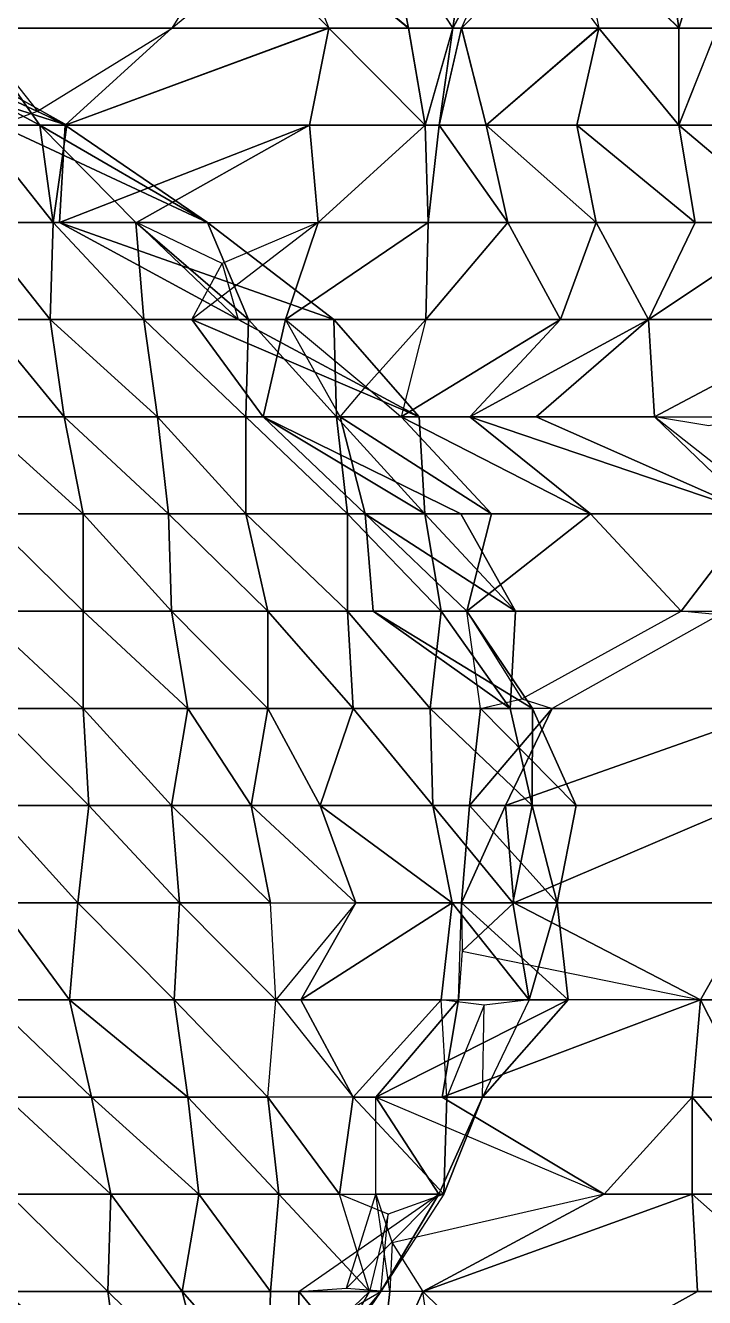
# Model space of a CAD drawing. Header units: metres. Extents: x -317 to 276, y -240 to 234.
# Drawn here: x -193.6 to -151.7, y -156.4 to -77.8 of the extents above; entities that cross this region are included whole.
import ezdxf

# ---------------------------------------------------------------- set-up
doc = ezdxf.new("R2010")
doc.units = ezdxf.units.M

msp = doc.modelspace()

# ---------------------------------------------------------------- linework, layer by layer
for points in [[(-196.90314, -78, -453.17944), (-184.53085, -78, -443.04712), (-180.80826, -72, -436.23294), (-180.80815, -71.9999, -436.23285)], [(-196.90314, -78, -453.17944), (-180.80826, -72, -436.23294), (-195.38025, -72, -450.3918), (-195.38014, -71.9999, -450.39172)], [(-177.23485, -72, -442.20685), (-169.93884, -78, -441.36658), (-171.1233, -72, -443.53473), (-171.1232, -71.9999, -443.53464)], [(-177.23485, -72, -442.20685), (-174.86594, -78, -437.87054), (-169.93884, -78, -441.36658), (-169.93874, -77.9999, -441.3665)], [(-171.1233, -72, -443.53473), (-167.21149, -78, -448.88916), (-166.36543, -72, -447.34048), (-166.36533, -71.9999, -447.3404)], [(-171.1233, -72, -443.53473), (-169.93884, -78, -441.36658), (-167.21149, -78, -448.88916), (-167.21138, -77.9999, -448.88907)], [(-167.21149, -78, -448.88916), (-166.68385, -78, -460.4383), (-163.9765, -72, -455.48254), (-163.9764, -71.9999, -455.48245)], [(-167.21149, -78, -448.88916), (-163.9765, -72, -455.48254), (-166.36543, -72, -447.34048), (-166.36533, -71.9999, -447.3404)], [(-159.38785, -72, -459.59802), (-153.2763, -78, -460.9259), (-154.12234, -72, -462.47458), (-154.12224, -71.9999, -462.4745)], [(-159.38785, -72, -459.59802), (-158.20338, -78, -457.42987), (-153.2763, -78, -460.9259), (-153.2762, -77.9999, -460.9258)], [(-153.2763, -78, -460.9259), (-151.39497, -72, -469.99716), (-154.12234, -72, -462.47458), (-154.12224, -71.9999, -462.4745)], [(-153.2763, -78, -460.9259), (-150.88736, -78, -469.06793), (-151.39497, -72, -469.99716), (-151.39487, -71.9999, -469.99707)], [(-179.20956, -73.66667, -439.56406), (-184.53085, -78, -443.04712), (-174.86594, -78, -437.87054), (-174.86583, -77.9999, -437.87045)], [(-161.81459, -73.04347, -457.78268), (-166.68385, -78, -460.4383), (-158.20338, -78, -457.42987), (-158.20328, -77.9999, -457.42978)], [(-191.02084, -84, -417.38202), (-209.80304, -78, -451.7626), (-201.70102, -78, -424.417), (-201.70091, -77.9999, -424.4169)], [(-203.86072, -78, -453.4002), (-209.80304, -78, -451.7626), (-191.02084, -84, -417.38202), (-191.02074, -83.9999, -417.38193)], [(-203.86072, -78, -453.4002), (-191.02084, -84, -417.38202), (-192.69292, -84, -432.9577), (-192.69281, -83.9999, -432.9576)], [(-196.90314, -78, -453.17944), (-203.86072, -78, -453.4002), (-192.69292, -84, -432.9577), (-192.69281, -83.9999, -432.9576)], [(-191.02084, -84, -417.38202), (-201.70102, -78, -424.417), (-196.62476, -84, -415.12494), (-196.62465, -83.9999, -415.12485)], [(-196.90314, -78, -453.17944), (-192.82002, -83.14285, -451.96283), (-184.53085, -78, -443.04712), (-184.53075, -77.9999, -443.04703)], [(-196.90314, -78, -453.17944), (-192.69292, -84, -432.9577), (-195.21104, -84, -450.0821), (-195.21094, -83.9999, -450.082)], [(-191.13, -84, -455.12677), (-176.05038, -84, -440.0387), (-174.86594, -78, -437.87054), (-174.86583, -77.9999, -437.87045)], [(-191.13, -84, -455.12677), (-174.86594, -78, -437.87054), (-184.53085, -78, -443.04712), (-184.53075, -77.9999, -443.04703)], [(-174.86594, -78, -437.87054), (-176.05038, -84, -440.0387), (-168.9236, -84, -439.50818), (-168.9235, -83.9999, -439.5081)], [(-174.86594, -78, -437.87054), (-168.9236, -84, -439.50818), (-169.93884, -78, -441.36658), (-169.93874, -77.9999, -441.3665)], [(-168.9236, -84, -439.50818), (-167.21149, -78, -448.88916), (-169.93884, -78, -441.36658), (-169.93874, -77.9999, -441.3665)], [(-168.9236, -84, -439.50818), (-168.05753, -84, -450.43784), (-167.21149, -78, -448.88916), (-167.21138, -77.9999, -448.88907)], [(-168.05753, -84, -450.43784), (-165.16096, -84, -457.65067), (-166.68385, -78, -460.4383), (-166.68375, -77.9999, -460.4382)], [(-168.05753, -84, -450.43784), (-166.68385, -78, -460.4383), (-167.21149, -78, -448.88916), (-167.21138, -77.9999, -448.88907)], [(-165.16096, -84, -457.65067), (-158.20338, -78, -457.42987), (-166.68385, -78, -460.4383), (-166.68375, -77.9999, -460.4382)], [(-165.16096, -84, -457.65067), (-159.55707, -84, -459.90775), (-158.20338, -78, -457.42987), (-158.20328, -77.9999, -457.42978)], [(-158.20338, -78, -457.42987), (-159.55707, -84, -459.90775), (-153.2763, -84, -460.9259), (-153.2762, -83.9999, -460.9258)], [(-158.20338, -78, -457.42987), (-153.2763, -84, -460.9259), (-153.2763, -78, -460.9259), (-153.2762, -77.9999, -460.9258)], [(-153.2763, -84, -460.9259), (-149.70288, -84, -466.8998), (-150.88736, -78, -469.06793), (-150.88725, -77.9999, -469.06784)], [(-153.2763, -84, -460.9259), (-150.88736, -78, -469.06793), (-153.2763, -78, -460.9259), (-153.2762, -77.9999, -460.9258)], [(-192.82002, -83.14285, -451.96283), (-191.13, -84, -455.12677), (-195.21104, -84, -450.0821), (-195.21094, -83.9999, -450.082)], [(-196.62476, -84, -415.12494), (-196.79398, -90, -415.43466), (-191.8669, -90, -418.9307), (-191.86679, -89.9999, -418.9306)], [(-196.62476, -84, -415.12494), (-191.8669, -90, -418.9307), (-191.02084, -84, -417.38202), (-191.02074, -83.9999, -417.38193)], [(-182.35115, -90, -426.5422), (-195.21104, -84, -450.0821), (-192.69292, -84, -432.9577), (-192.69281, -83.9999, -432.9576)], [(-182.35115, -90, -426.5422), (-191.13, -84, -455.12677), (-195.21104, -84, -450.0821), (-195.21094, -83.9999, -450.082)], [(-191.8669, -90, -418.9307), (-186.7706, -90, -422.11697), (-192.69292, -84, -432.9577), (-192.69281, -83.9999, -432.9576)], [(-191.8669, -90, -418.9307), (-192.69292, -84, -432.9577), (-191.02084, -84, -417.38202), (-191.02074, -83.9999, -417.38193)], [(-182.35115, -90, -426.5422), (-192.69292, -84, -432.9577), (-186.7706, -90, -422.11697), (-186.7705, -89.9999, -422.11688)], [(-182.35115, -90, -426.5422), (-191.46843, -90, -455.74625), (-191.13, -84, -455.12677), (-191.1299, -83.9999, -455.12668)], [(-191.46843, -90, -455.74625), (-186.71056, -90, -459.552), (-176.05038, -84, -440.0387), (-176.05028, -83.9999, -440.0386)], [(-191.46843, -90, -455.74625), (-176.05038, -84, -440.0387), (-191.13, -84, -455.12677), (-191.1299, -83.9999, -455.12668)], [(-176.05038, -84, -440.0387), (-186.71056, -90, -459.552), (-175.52275, -90, -451.58783), (-175.52264, -89.9999, -451.58774)], [(-176.05038, -84, -440.0387), (-175.52275, -90, -451.58783), (-168.9236, -84, -439.50818), (-168.9235, -83.9999, -439.5081)], [(-168.9236, -84, -439.50818), (-175.52275, -90, -451.58783), (-168.73436, -90, -451.67676), (-168.73425, -89.9999, -451.67667)], [(-168.9236, -84, -439.50818), (-168.73436, -90, -451.67676), (-168.05753, -84, -450.43784), (-168.05742, -83.9999, -450.43774)], [(-168.05753, -84, -450.43784), (-168.73436, -90, -451.67676), (-163.8073, -90, -455.1728), (-163.80719, -89.9999, -455.1727)], [(-168.05753, -84, -450.43784), (-163.8073, -90, -455.1728), (-165.16096, -84, -457.65067), (-165.16086, -83.9999, -457.65057)], [(-165.16096, -84, -457.65067), (-158.3726, -90, -457.73962), (-159.55707, -84, -459.90775), (-159.55696, -83.9999, -459.90765)], [(-165.16096, -84, -457.65067), (-163.8073, -90, -455.1728), (-158.3726, -90, -457.73962), (-158.3725, -89.9999, -457.73953)], [(-159.55707, -84, -459.90775), (-152.26105, -90, -459.0675), (-153.2763, -84, -460.9259), (-153.2762, -83.9999, -460.9258)], [(-159.55707, -84, -459.90775), (-158.3726, -90, -457.73962), (-152.26105, -90, -459.0675), (-152.26094, -89.9999, -459.0674)], [(-146.1495, -90, -460.39536), (-149.70288, -84, -466.8998), (-153.2763, -84, -460.9259), (-153.2762, -83.9999, -460.9258)], [(-146.1495, -90, -460.39536), (-153.2763, -84, -460.9259), (-152.26105, -90, -459.0675), (-152.26094, -89.9999, -459.0674)], [(-196.79398, -90, -415.43466), (-192.0361, -96, -419.24042), (-191.8669, -90, -418.9307), (-191.86679, -89.9999, -418.9306)], [(-196.79398, -90, -415.43466), (-196.11713, -96, -414.19574), (-192.0361, -96, -419.24042), (-192.036, -95.9999, -419.24033)], [(-191.8669, -90, -418.9307), (-192.0361, -96, -419.24042), (-186.26297, -96, -421.18777), (-186.26286, -95.9999, -421.18768)], [(-191.8669, -90, -418.9307), (-186.26297, -96, -421.18777), (-186.7706, -90, -422.11697), (-186.7705, -89.9999, -422.11688)], [(-174.54752, -96, -424.77274), (-191.46843, -90, -455.74625), (-182.35115, -90, -426.5422), (-182.35104, -89.9999, -426.5421)], [(-180.44983, -96, -448.0918), (-186.71056, -90, -459.552), (-191.46843, -90, -455.74625), (-191.46832, -89.9999, -455.74615)], [(-180.44983, -96, -448.0918), (-191.46843, -90, -455.74625), (-174.54752, -96, -424.77274), (-174.54741, -95.9999, -424.77264)], [(-186.7706, -90, -422.11697), (-179.81302, -96, -421.89618), (-182.35115, -90, -426.5422), (-182.35104, -89.9999, -426.5421)], [(-186.7706, -90, -422.11697), (-186.26297, -96, -421.18777), (-179.81302, -96, -421.89618), (-179.81291, -95.9999, -421.8961)], [(-175.52275, -90, -451.58783), (-181.43774, -92.53012, -456.15765), (-186.71056, -90, -459.552), (-186.71045, -89.9999, -459.5519)], [(-175.52275, -90, -451.58783), (-183.30637, -96, -465.83563), (-177.53323, -96, -467.783), (-177.53313, -95.9999, -467.7829)], [(-174.54752, -96, -424.77274), (-182.35115, -90, -426.5422), (-179.81302, -96, -421.89618), (-179.81291, -95.9999, -421.8961)], [(-175.52275, -90, -451.58783), (-177.53323, -96, -467.783), (-168.73436, -90, -451.67676), (-168.73425, -89.9999, -451.67667)], [(-168.73436, -90, -451.67676), (-177.53323, -96, -467.783), (-168.88356, -96, -464.46484), (-168.88345, -95.9999, -464.46475)], [(-168.73436, -90, -451.67676), (-168.88356, -96, -464.46484), (-163.8073, -90, -455.1728), (-163.80719, -89.9999, -455.1727)], [(-163.8073, -90, -455.1728), (-168.88356, -96, -464.46484), (-160.57231, -96, -461.76617), (-160.5722, -95.9999, -461.76608)], [(-163.8073, -90, -455.1728), (-160.57231, -96, -461.76617), (-158.3726, -90, -457.73962), (-158.3725, -89.9999, -457.73953)], [(-158.3726, -90, -457.73962), (-160.57231, -96, -461.76617), (-155.1376, -96, -464.33298), (-155.1375, -95.9999, -464.3329)], [(-158.3726, -90, -457.73962), (-155.1376, -96, -464.33298), (-152.26105, -90, -459.0675), (-152.26094, -89.9999, -459.0674)], [(-155.1376, -96, -464.33298), (-143.44215, -96, -455.4396), (-146.1495, -90, -460.39536), (-146.1494, -89.9999, -460.39526)], [(-155.1376, -96, -464.33298), (-146.1495, -90, -460.39536), (-152.26105, -90, -459.0675), (-152.26094, -89.9999, -459.0674)], [(-181.43774, -92.53012, -456.15765), (-180.44983, -96, -448.0918), (-183.30637, -96, -465.83563), (-183.30626, -95.9999, -465.83554)], [(-196.11713, -96, -414.19574), (-196.62476, -102, -415.12494), (-191.19006, -102, -417.69177), (-191.18996, -101.9999, -417.69168)], [(-196.11713, -96, -414.19574), (-191.19006, -102, -417.69177), (-192.0361, -96, -419.24042), (-192.036, -95.9999, -419.24033)], [(-192.0361, -96, -419.24042), (-185.41693, -102, -419.6391), (-186.26297, -96, -421.18777), (-186.26286, -95.9999, -421.18768)], [(-192.0361, -96, -419.24042), (-191.19006, -102, -417.69177), (-185.41693, -102, -419.6391), (-185.41682, -101.9999, -419.639)], [(-186.26297, -96, -421.18777), (-179.98224, -102, -422.20593), (-179.81302, -96, -421.89618), (-179.81291, -95.9999, -421.8961)], [(-186.26297, -96, -421.18777), (-185.41693, -102, -419.6391), (-179.98224, -102, -422.20593), (-179.98213, -101.9999, -422.20584)], [(-169.28203, -102, -427.6493), (-178.90692, -102, -457.78253), (-183.30637, -96, -465.83563), (-183.30626, -95.9999, -465.83554)], [(-169.28203, -102, -427.6493), (-183.30637, -96, -465.83563), (-180.44983, -96, -448.0918), (-180.44972, -95.9999, -448.0917)], [(-177.53323, -96, -467.783), (-183.30637, -96, -465.83563), (-178.90692, -102, -457.78253), (-178.90681, -101.9999, -457.78244)], [(-169.28203, -102, -427.6493), (-180.44983, -96, -448.0918), (-174.54752, -96, -424.77274), (-174.54741, -95.9999, -424.77264)], [(-179.81302, -96, -421.89618), (-179.98224, -102, -422.20593), (-174.37831, -102, -424.463), (-174.3782, -101.9999, -424.46292)], [(-179.81302, -96, -421.89618), (-174.37831, -102, -424.463), (-174.54752, -96, -424.77274), (-174.54741, -95.9999, -424.77264)], [(-177.53323, -96, -467.783), (-178.90692, -102, -457.78253), (-174.14905, -102, -461.5883), (-174.14894, -101.9999, -461.5882)], [(-177.53323, -96, -467.783), (-172.56657, -100.137924, -464.94907), (-168.88356, -96, -464.46484), (-168.88345, -95.9999, -464.46475)], [(-169.28203, -102, -427.6493), (-174.54752, -96, -424.77274), (-174.37831, -102, -424.463), (-174.3782, -101.9999, -424.46292)], [(-170.40645, -102, -467.25244), (-166.15622, -102, -471.98743), (-160.57231, -96, -461.76617), (-160.5722, -95.9999, -461.76608)], [(-170.40645, -102, -467.25244), (-160.57231, -96, -461.76617), (-168.88356, -96, -464.46484), (-168.88345, -95.9999, -464.46475)], [(-166.15622, -102, -471.98743), (-162.07516, -102, -477.03214), (-155.1376, -96, -464.33298), (-155.1375, -95.9999, -464.3329)], [(-166.15622, -102, -471.98743), (-155.1376, -96, -464.33298), (-160.57231, -96, -461.76617), (-160.5722, -95.9999, -461.76608)], [(-155.1376, -96, -464.33298), (-162.07516, -102, -477.03214), (-154.77916, -102, -476.19183), (-154.77905, -101.9999, -476.19174)], [(-155.1376, -96, -464.33298), (-154.77916, -102, -476.19183), (-143.44215, -96, -455.4396), (-143.44205, -95.9999, -455.4395)], [(-143.44215, -96, -455.4396), (-154.77916, -102, -476.19183), (-148.66763, -102, -477.51974), (-148.66753, -101.9999, -477.51965)], [(-172.56657, -100.137924, -464.94907), (-170.40645, -102, -467.25244), (-174.14905, -102, -461.5883), (-174.14894, -101.9999, -461.5882)], [(-196.62476, -102, -415.12494), (-190.00558, -108, -415.52362), (-191.19006, -102, -417.69177), (-191.18996, -101.9999, -417.69168)], [(-196.62476, -102, -415.12494), (-196.11713, -108, -414.19574), (-190.00558, -108, -415.52362), (-190.00548, -107.9999, -415.52353)], [(-191.19006, -102, -417.69177), (-184.7401, -108, -418.40018), (-185.41693, -102, -419.6391), (-185.41682, -101.9999, -419.639)], [(-191.19006, -102, -417.69177), (-190.00558, -108, -415.52362), (-184.7401, -108, -418.40018), (-184.73999, -107.9999, -418.4001)], [(-185.41693, -102, -419.6391), (-179.98224, -108, -422.20593), (-179.98224, -102, -422.20593), (-179.98213, -101.9999, -422.20584)], [(-185.41693, -102, -419.6391), (-184.7401, -108, -418.40018), (-179.98224, -108, -422.20593), (-179.98213, -107.9999, -422.20584)], [(-179.98224, -102, -422.20593), (-173.70148, -108, -423.22406), (-174.37831, -102, -424.463), (-174.3782, -101.9999, -424.46292)], [(-179.98224, -102, -422.20593), (-179.98224, -108, -422.20593), (-173.70148, -108, -423.22406), (-173.70137, -107.9999, -423.22397)], [(-168.9436, -108, -427.02982), (-166.72388, -108, -435.4816), (-178.90692, -102, -457.78253), (-178.90681, -101.9999, -457.78244)], [(-168.9436, -108, -427.02982), (-178.90692, -102, -457.78253), (-169.28203, -102, -427.6493), (-169.28192, -101.9999, -427.6492)], [(-172.62617, -108, -458.8007), (-174.14905, -102, -461.5883), (-178.90692, -102, -457.78253), (-178.90681, -101.9999, -457.78244)], [(-172.62617, -108, -458.8007), (-178.90692, -102, -457.78253), (-166.72388, -108, -435.4816), (-166.72377, -107.9999, -435.4815)], [(-174.37831, -102, -424.463), (-168.9436, -108, -427.02982), (-169.28203, -102, -427.6493), (-169.28192, -101.9999, -427.6492)], [(-174.37831, -102, -424.463), (-173.70148, -108, -423.22406), (-168.9436, -108, -427.02982), (-168.9435, -107.9999, -427.02972)], [(-164.82256, -108, -457.0312), (-170.40645, -102, -467.25244), (-174.14905, -102, -461.5883), (-174.14894, -101.9999, -461.5882)], [(-164.82256, -108, -457.0312), (-174.14905, -102, -461.5883), (-172.62617, -108, -458.8007), (-172.62607, -107.9999, -458.8006)], [(-158.71101, -108, -458.35907), (-166.15622, -102, -471.98743), (-170.40645, -102, -467.25244), (-170.40634, -101.9999, -467.25235)], [(-158.71101, -108, -458.35907), (-170.40645, -102, -467.25244), (-164.82256, -108, -457.0312), (-164.82245, -107.9999, -457.0311)], [(-148.53845, -108, -452.25333), (-162.07516, -102, -477.03214), (-166.15622, -102, -471.98743), (-166.15611, -101.9999, -471.98734)], [(-148.53845, -108, -452.25333), (-166.15622, -102, -471.98743), (-158.71101, -108, -458.35907), (-158.7109, -107.9999, -458.35898)], [(-154.77916, -102, -476.19183), (-162.07516, -102, -477.03214), (-148.53845, -108, -452.25333), (-148.53835, -107.9999, -452.25323)], [(-148.66763, -102, -477.51974), (-151.42809, -102.56604, -476.31522), (-154.77916, -102, -476.19183), (-154.77905, -101.9999, -476.19174)], [(-154.77916, -102, -476.19183), (-148.53845, -108, -452.25333), (-147.16475, -108, -462.25378), (-147.16464, -107.9999, -462.2537)], [(-196.11713, -108, -414.19574), (-196.45555, -114, -414.81522), (-190.00558, -114, -415.52362), (-190.00548, -113.9999, -415.52353)], [(-196.11713, -108, -414.19574), (-190.00558, -114, -415.52362), (-190.00558, -108, -415.52362), (-190.00548, -107.9999, -415.52353)], [(-190.00558, -108, -415.52362), (-184.57089, -114, -418.09042), (-184.7401, -108, -418.40018), (-184.73999, -107.9999, -418.4001)], [(-190.00558, -108, -415.52362), (-190.00558, -114, -415.52362), (-184.57089, -114, -418.09042), (-184.57079, -113.9999, -418.09033)], [(-184.7401, -108, -418.40018), (-178.62856, -114, -419.72803), (-179.98224, -108, -422.20593), (-179.98213, -107.9999, -422.20584)], [(-184.7401, -108, -418.40018), (-184.57089, -114, -418.09042), (-178.62856, -114, -419.72803), (-178.62845, -113.9999, -419.72794)], [(-179.98224, -108, -422.20593), (-173.70148, -114, -423.22406), (-173.70148, -108, -423.22406), (-173.70137, -107.9999, -423.22397)], [(-179.98224, -108, -422.20593), (-178.62856, -114, -419.72803), (-173.70148, -114, -423.22406), (-173.70137, -113.9999, -423.22397)], [(-173.70148, -108, -423.22406), (-167.92836, -114, -425.17142), (-168.9436, -108, -427.02982), (-168.9435, -107.9999, -427.02972)], [(-173.70148, -108, -423.22406), (-173.70148, -114, -423.22406), (-167.92836, -114, -425.17142), (-167.92825, -113.9999, -425.17133)], [(-163.3397, -114, -429.28693), (-172.11855, -114, -457.87146), (-172.62617, -108, -458.8007), (-172.62607, -107.9999, -458.8006)], [(-163.3397, -114, -429.28693), (-172.62617, -108, -458.8007), (-166.72388, -108, -435.4816), (-166.72377, -107.9999, -435.4815)], [(-172.62617, -108, -458.8007), (-166.34543, -114, -459.81882), (-164.82256, -108, -457.0312), (-164.82245, -107.9999, -457.0311)], [(-172.62617, -108, -458.8007), (-172.11855, -114, -457.87146), (-166.34543, -114, -459.81882), (-166.34532, -113.9999, -459.81873)], [(-163.3397, -114, -429.28693), (-166.72388, -108, -435.4816), (-168.9436, -108, -427.02982), (-168.9435, -107.9999, -427.02972)], [(-163.3397, -114, -429.28693), (-168.9436, -108, -427.02982), (-167.92836, -114, -425.17142), (-167.92825, -113.9999, -425.17133)], [(-166.34543, -114, -459.81882), (-153.12712, -114, -448.13782), (-158.71101, -108, -458.35907), (-158.7109, -107.9999, -458.35898)], [(-166.34543, -114, -459.81882), (-158.71101, -108, -458.35907), (-164.82256, -108, -457.0312), (-164.82245, -107.9999, -457.0311)], [(-148.53845, -108, -452.25333), (-158.71101, -108, -458.35907), (-153.12712, -114, -448.13782), (-153.12701, -113.9999, -448.13773)], [(-148.53845, -108, -452.25333), (-153.12712, -114, -448.13782), (-148.20003, -114, -451.63385), (-148.19992, -113.9999, -451.63376)], [(-196.45555, -114, -414.81522), (-190.00558, -120, -415.52362), (-190.00558, -114, -415.52362), (-190.00548, -113.9999, -415.52353)], [(-196.45555, -114, -414.81522), (-195.6095, -120, -413.26654), (-190.00558, -120, -415.52362), (-190.00548, -119.9999, -415.52353)], [(-190.00558, -114, -415.52362), (-183.55563, -120, -416.23203), (-184.57089, -114, -418.09042), (-184.57079, -113.9999, -418.09033)], [(-190.00558, -114, -415.52362), (-190.00558, -120, -415.52362), (-183.55563, -120, -416.23203), (-183.55553, -119.9999, -416.23193)], [(-184.57089, -114, -418.09042), (-178.62856, -120, -419.72803), (-178.62856, -114, -419.72803), (-178.62845, -113.9999, -419.72794)], [(-184.57089, -114, -418.09042), (-183.55563, -120, -416.23203), (-178.62856, -120, -419.72803), (-178.62845, -119.9999, -419.72794)], [(-178.62856, -114, -419.72803), (-173.36307, -120, -422.60458), (-173.70148, -114, -423.22406), (-173.70137, -113.9999, -423.22397)], [(-178.62856, -114, -419.72803), (-178.62856, -120, -419.72803), (-173.36307, -120, -422.60458), (-173.36296, -119.9999, -422.6045)], [(-173.70148, -114, -423.22406), (-168.6052, -120, -426.41037), (-167.92836, -114, -425.17142), (-167.92825, -113.9999, -425.17133)], [(-173.70148, -114, -423.22406), (-173.36307, -120, -422.60458), (-168.6052, -120, -426.41037), (-168.60509, -119.9999, -426.41028)], [(-163.67812, -120, -429.90637), (-162.30441, -120, -439.90683), (-172.11855, -114, -457.87146), (-172.11844, -113.9999, -457.87137)], [(-163.67812, -120, -429.90637), (-172.11855, -114, -457.87146), (-163.3397, -114, -429.28693), (-163.3396, -113.9999, -429.28683)], [(-166.34543, -114, -459.81882), (-172.11855, -114, -457.87146), (-162.30441, -120, -439.90683), (-162.3043, -119.9999, -439.90674)], [(-167.92836, -114, -425.17142), (-168.6052, -120, -426.41037), (-163.67812, -120, -429.90637), (-163.67801, -119.9999, -429.90628)], [(-167.92836, -114, -425.17142), (-163.67812, -120, -429.90637), (-163.3397, -114, -429.28693), (-163.3396, -113.9999, -429.28683)], [(-166.34543, -114, -459.81882), (-162.94798, -119.42308, -459.85733), (-153.12712, -114, -448.13782), (-153.12701, -113.9999, -448.13773)], [(-166.34543, -114, -459.81882), (-162.30441, -120, -439.90683), (-165.49939, -120, -458.27014), (-165.49928, -119.9999, -458.27005)], [(-150.78891, -114.22221, -450.11526), (-161.07994, -120, -462.69537), (-147.01556, -120, -449.4657), (-147.01546, -119.9999, -449.4656)], [(-148.20003, -114, -451.63385), (-150.78891, -114.22221, -450.11526), (-153.12712, -114, -448.13782), (-153.12701, -113.9999, -448.13773)], [(-195.6095, -120, -413.26654), (-195.77872, -126, -413.57626), (-189.66718, -126, -414.90414), (-189.66707, -125.9999, -414.90405)], [(-195.6095, -120, -413.26654), (-189.66718, -126, -414.90414), (-190.00558, -120, -415.52362), (-190.00548, -119.9999, -415.52353)], [(-190.00558, -120, -415.52362), (-184.57089, -126, -418.09042), (-183.55563, -120, -416.23203), (-183.55553, -119.9999, -416.23193)], [(-190.00558, -120, -415.52362), (-189.66718, -126, -414.90414), (-184.57089, -126, -418.09042), (-184.57079, -125.9999, -418.09033)], [(-183.55563, -120, -416.23203), (-184.57089, -126, -418.09042), (-179.64381, -126, -421.58646), (-179.6437, -125.9999, -421.58636)], [(-183.55563, -120, -416.23203), (-179.64381, -126, -421.58646), (-178.62856, -120, -419.72803), (-178.62845, -119.9999, -419.72794)], [(-178.62856, -120, -419.72803), (-179.64381, -126, -421.58646), (-175.39357, -126, -426.3214), (-175.39346, -125.9999, -426.32132)], [(-178.62856, -120, -419.72803), (-175.39357, -126, -426.3214), (-173.36307, -120, -422.60458), (-173.36296, -119.9999, -422.6045)], [(-173.36307, -120, -422.60458), (-175.39357, -126, -426.3214), (-168.43599, -126, -426.10062), (-168.43588, -125.9999, -426.10052)], [(-173.36307, -120, -422.60458), (-168.43599, -126, -426.10062), (-168.6052, -120, -426.41037), (-168.60509, -119.9999, -426.41028)], [(-168.6052, -120, -426.41037), (-162.32445, -126, -427.4285), (-163.67812, -120, -429.90637), (-163.67801, -119.9999, -429.90628)], [(-168.6052, -120, -426.41037), (-168.43599, -126, -426.10062), (-162.32445, -126, -427.4285), (-162.32434, -125.9999, -427.4284)], [(-159.59708, -126, -434.95108), (-166.17622, -126, -459.5091), (-165.49939, -120, -458.27014), (-165.49928, -119.9999, -458.27005)], [(-166.17622, -126, -459.5091), (-163.9565, -126, -467.96088), (-161.07994, -120, -462.69537), (-161.07983, -119.9999, -462.69528)], [(-166.17622, -126, -459.5091), (-161.07994, -120, -462.69537), (-165.49939, -120, -458.27014), (-165.49928, -119.9999, -458.27005)], [(-162.94798, -119.42308, -459.85733), (-161.07994, -120, -462.69537), (-165.49939, -120, -458.27014), (-165.49928, -119.9999, -458.27005)], [(-159.59708, -126, -434.95108), (-165.49939, -120, -458.27014), (-162.30441, -120, -439.90683), (-162.3043, -119.9999, -439.90674)], [(-163.9565, -126, -467.96088), (-149.38449, -126, -453.802), (-147.01556, -120, -449.4657), (-147.01546, -119.9999, -449.4656)], [(-163.9565, -126, -467.96088), (-147.01556, -120, -449.4657), (-161.07994, -120, -462.69537), (-161.07983, -119.9999, -462.69528)], [(-162.32445, -126, -427.4285), (-162.30441, -120, -439.90683), (-163.67812, -120, -429.90637), (-163.67801, -119.9999, -429.90628)], [(-162.32445, -126, -427.4285), (-159.59708, -126, -434.95108), (-162.30441, -120, -439.90683), (-162.3043, -119.9999, -439.90674)], [(-195.77872, -126, -413.57626), (-190.34401, -132, -416.14307), (-189.66718, -126, -414.90414), (-189.66707, -125.9999, -414.90405)], [(-195.77872, -126, -413.57626), (-195.27109, -132, -412.64706), (-190.34401, -132, -416.14307), (-190.3439, -131.9999, -416.14297)], [(-189.66718, -126, -414.90414), (-190.34401, -132, -416.14307), (-184.06326, -132, -417.16122), (-184.06316, -131.9999, -417.16113)], [(-189.66718, -126, -414.90414), (-184.06326, -132, -417.16122), (-184.57089, -126, -418.09042), (-184.57079, -125.9999, -418.09033)], [(-184.57089, -126, -418.09042), (-178.45935, -132, -419.4183), (-179.64381, -126, -421.58646), (-179.6437, -125.9999, -421.58636)], [(-184.57089, -126, -418.09042), (-184.06326, -132, -417.16122), (-178.45935, -132, -419.4183), (-178.45924, -131.9999, -419.4182)], [(-179.64381, -126, -421.58646), (-173.19385, -132, -422.29486), (-175.39357, -126, -426.3214), (-175.39346, -125.9999, -426.32132)], [(-179.64381, -126, -421.58646), (-178.45935, -132, -419.4183), (-173.19385, -132, -422.29486), (-173.19374, -131.9999, -422.29477)], [(-175.39357, -126, -426.3214), (-167.25153, -132, -423.9325), (-168.43599, -126, -426.10062), (-168.43588, -125.9999, -426.10052)], [(-175.39357, -126, -426.3214), (-173.19385, -132, -422.29486), (-167.25153, -132, -423.9325), (-167.25142, -131.9999, -423.9324)], [(-168.43599, -126, -426.10062), (-163.50891, -132, -429.59665), (-162.32445, -126, -427.4285), (-162.32434, -125.9999, -427.4284)], [(-168.43599, -126, -426.10062), (-167.25153, -132, -423.9325), (-163.50891, -132, -429.59665), (-163.5088, -131.9999, -429.59656)], [(-160.78154, -132, -437.11923), (-166.68385, -132, -460.4383), (-166.17622, -126, -459.5091), (-166.17612, -125.9999, -459.509)], [(-166.68385, -132, -460.4383), (-163.44887, -132, -467.03168), (-163.9565, -126, -467.96088), (-163.95639, -125.9999, -467.9608)], [(-166.68385, -132, -460.4383), (-163.9565, -126, -467.96088), (-166.17622, -126, -459.5091), (-166.17612, -125.9999, -459.509)], [(-160.78154, -132, -437.11923), (-166.17622, -126, -459.5091), (-159.59708, -126, -434.95108), (-159.59697, -125.9999, -434.951)], [(-163.44887, -132, -467.03168), (-149.38449, -126, -453.802), (-163.9565, -126, -467.96088), (-163.95639, -125.9999, -467.9608)], [(-162.32445, -126, -427.4285), (-163.50891, -132, -429.59665), (-160.78154, -132, -437.11923), (-160.78143, -131.9999, -437.11914)], [(-163.44887, -132, -467.03168), (-148.53845, -132, -452.25333), (-149.38449, -126, -453.802), (-149.38438, -125.9999, -453.8019)], [(-162.32445, -126, -427.4285), (-160.78154, -132, -437.11923), (-159.59708, -126, -434.95108), (-159.59697, -125.9999, -434.951)], [(-195.27109, -132, -412.64706), (-195.77872, -138, -413.57626), (-190.85164, -138, -417.0723), (-190.85153, -137.9999, -417.0722)], [(-195.27109, -132, -412.64706), (-190.85164, -138, -417.0723), (-190.34401, -132, -416.14307), (-190.3439, -131.9999, -416.14297)], [(-190.34401, -132, -416.14307), (-190.85164, -138, -417.0723), (-184.40169, -138, -417.7807), (-184.40158, -137.9999, -417.7806)], [(-190.34401, -132, -416.14307), (-184.40169, -138, -417.7807), (-184.06326, -132, -417.16122), (-184.06316, -131.9999, -417.16113)], [(-184.06326, -132, -417.16122), (-184.40169, -138, -417.7807), (-178.12093, -138, -418.79883), (-178.12082, -137.9999, -418.79874)], [(-184.06326, -132, -417.16122), (-178.12093, -138, -418.79883), (-178.45935, -132, -419.4183), (-178.45924, -131.9999, -419.4182)], [(-173.19385, -132, -422.29486), (-178.12093, -138, -418.79883), (-176.57803, -138, -428.48956), (-176.57793, -137.9999, -428.48947)], [(-176.57803, -138, -428.48956), (-167.92836, -138, -425.17142), (-167.25153, -132, -423.9325), (-167.25142, -131.9999, -423.9324)], [(-176.57803, -138, -428.48956), (-167.25153, -132, -423.9325), (-173.19385, -132, -422.29486), (-173.19374, -131.9999, -422.29477)], [(-167.25153, -132, -423.9325), (-167.92836, -138, -425.17142), (-162.49365, -138, -427.73822), (-162.49355, -137.9999, -427.73813)], [(-167.25153, -132, -423.9325), (-162.49365, -138, -427.73822), (-163.50891, -132, -429.59665), (-163.5088, -131.9999, -429.59656)], [(-160.1047, -138, -435.88028), (-166.85306, -138, -460.74802), (-166.68385, -132, -460.4383), (-166.68375, -131.9999, -460.4382)], [(-166.68385, -132, -460.4383), (-166.63696, -135, -460.53384), (-166.85306, -138, -460.74802), (-166.85295, -137.9999, -460.74792)], [(-160.1047, -138, -435.88028), (-166.68385, -132, -460.4383), (-160.78154, -132, -437.11923), (-160.78143, -131.9999, -437.11914)], [(-151.94266, -138, -445.96967), (-163.44887, -132, -467.03168), (-166.63696, -135, -460.53384), (-166.63686, -134.9999, -460.53375)], [(-162.49365, -138, -427.73822), (-160.78154, -132, -437.11923), (-163.50891, -132, -429.59665), (-163.5088, -131.9999, -429.59656)], [(-148.53845, -132, -452.25333), (-163.44887, -132, -467.03168), (-151.94266, -138, -445.96967), (-151.94255, -137.9999, -445.96957)], [(-162.49365, -138, -427.73822), (-160.1047, -138, -435.88028), (-160.78154, -132, -437.11923), (-160.78143, -131.9999, -437.11914)], [(-148.53845, -132, -452.25333), (-151.94266, -138, -445.96967), (-147.35399, -138, -450.08517), (-147.35388, -137.9999, -450.08508)], [(-195.77872, -138, -413.57626), (-189.49797, -144, -414.59442), (-190.85164, -138, -417.0723), (-190.85153, -137.9999, -417.0722)], [(-195.77872, -138, -413.57626), (-194.76346, -144, -411.71783), (-189.49797, -144, -414.59442), (-189.49786, -143.9999, -414.59433)], [(-190.85164, -138, -417.0723), (-183.55563, -144, -416.23203), (-184.40169, -138, -417.7807), (-184.40158, -137.9999, -417.7806)], [(-190.85164, -138, -417.0723), (-189.49797, -144, -414.59442), (-183.55563, -144, -416.23203), (-183.55553, -143.9999, -416.23193)], [(-184.40169, -138, -417.7807), (-178.62856, -144, -419.72803), (-178.12093, -138, -418.79883), (-178.12082, -137.9999, -418.79874)], [(-184.40169, -138, -417.7807), (-183.55563, -144, -416.23203), (-178.62856, -144, -419.72803), (-178.62845, -143.9999, -419.72794)], [(-178.12093, -138, -418.79883), (-173.36307, -144, -422.60458), (-176.57803, -138, -428.48956), (-176.57793, -137.9999, -428.48947)], [(-173.36307, -144, -422.60458), (-167.92836, -138, -425.17142), (-176.57803, -138, -428.48956), (-176.57793, -137.9999, -428.48947)], [(-173.36307, -144, -422.60458), (-167.58994, -144, -424.55194), (-167.92836, -138, -425.17142), (-167.92825, -137.9999, -425.17133)], [(-165.37021, -144, -433.00372), (-171.94934, -144, -457.56174), (-160.1047, -138, -435.88028), (-160.1046, -137.9999, -435.8802)], [(-171.94934, -144, -457.56174), (-167.86832, -144, -462.60645), (-166.85306, -138, -460.74802), (-166.85295, -137.9999, -460.74792)], [(-171.94934, -144, -457.56174), (-166.85306, -138, -460.74802), (-160.1047, -138, -435.88028), (-160.1046, -137.9999, -435.8802)], [(-162.49365, -138, -427.73822), (-165.2778, -138.3158, -426.5771), (-167.92836, -138, -425.17142), (-167.92825, -137.9999, -425.17133)], [(-167.86832, -144, -462.60645), (-152.45029, -144, -446.8989), (-151.94266, -138, -445.96967), (-151.94255, -137.9999, -445.96957)], [(-167.86832, -144, -462.60645), (-151.94266, -138, -445.96967), (-166.85306, -138, -460.74802), (-166.85295, -137.9999, -460.74792)], [(-165.37021, -144, -433.00372), (-160.1047, -138, -435.88028), (-162.49365, -138, -427.73822), (-162.49355, -137.9999, -427.73813)], [(-151.94266, -138, -445.96967), (-152.45029, -144, -446.8989), (-148.87686, -144, -452.8728), (-148.87675, -143.9999, -452.8727)], [(-151.94266, -138, -445.96967), (-148.87686, -144, -452.8728), (-147.35399, -138, -450.08517), (-147.35388, -137.9999, -450.08508)], [(-165.2778, -138.3158, -426.5771), (-167.58994, -144, -424.55194), (-165.37021, -144, -433.00372), (-165.3701, -143.9999, -433.00363)], [(-194.76346, -144, -411.71783), (-188.3135, -150, -412.42627), (-189.49797, -144, -414.59442), (-189.49786, -143.9999, -414.59433)], [(-194.76346, -144, -411.71783), (-194.59425, -150, -411.4081), (-188.3135, -150, -412.42627), (-188.3134, -149.9999, -412.42618)], [(-189.49797, -144, -414.59442), (-182.8788, -150, -414.99307), (-183.55563, -144, -416.23203), (-183.55553, -143.9999, -416.23193)], [(-189.49797, -144, -414.59442), (-188.3135, -150, -412.42627), (-182.8788, -150, -414.99307), (-182.8787, -149.9999, -414.99298)], [(-183.55563, -144, -416.23203), (-177.95172, -150, -418.4891), (-178.62856, -144, -419.72803), (-178.62845, -143.9999, -419.72794)], [(-183.55563, -144, -416.23203), (-182.8788, -150, -414.99307), (-177.95172, -150, -418.4891), (-177.95161, -149.9999, -418.489)], [(-178.62856, -144, -419.72803), (-174.2091, -150, -424.15326), (-173.36307, -144, -422.60458), (-173.36296, -143.9999, -422.6045)], [(-178.62856, -144, -419.72803), (-177.95172, -150, -418.4891), (-174.2091, -150, -424.15326), (-174.209, -149.9999, -424.15317)], [(-173.36307, -144, -422.60458), (-174.2091, -150, -424.15326), (-167.75916, -150, -424.8617), (-167.75905, -149.9999, -424.8616)], [(-173.36307, -144, -422.60458), (-167.75916, -150, -424.8617), (-167.58994, -144, -424.55194), (-167.58983, -143.9999, -424.55185)], [(-168.07755, -150, -437.95947), (-171.94934, -150, -457.56174), (-171.94934, -144, -457.56174), (-171.94923, -143.9999, -457.56165)], [(-168.07755, -150, -437.95947), (-171.94934, -144, -457.56174), (-165.37021, -144, -433.00372), (-165.3701, -143.9999, -433.00363)], [(-157.88498, -150, -444.33206), (-167.86832, -144, -462.60645), (-171.94934, -144, -457.56174), (-171.94923, -143.9999, -457.56165)], [(-167.75916, -150, -424.8617), (-168.07755, -150, -437.95947), (-165.37021, -144, -433.00372), (-165.3701, -143.9999, -433.00363)], [(-157.88498, -150, -444.33206), (-152.45029, -144, -446.8989), (-167.86832, -144, -462.60645), (-167.86821, -143.9999, -462.60635)], [(-167.75916, -150, -424.8617), (-165.37021, -144, -433.00372), (-167.58994, -144, -424.55194), (-167.58983, -143.9999, -424.55185)], [(-157.88498, -150, -444.33206), (-152.45029, -150, -446.8989), (-152.45029, -144, -446.8989), (-152.45018, -143.9999, -446.8988)], [(-152.45029, -144, -446.8989), (-147.35399, -150, -450.08517), (-148.87686, -144, -452.8728), (-148.87675, -143.9999, -452.8727)], [(-152.45029, -144, -446.8989), (-152.45029, -150, -446.8989), (-147.35399, -150, -450.08517), (-147.35388, -149.9999, -450.08508)], [(-194.59425, -150, -411.4081), (-194.93268, -156, -412.0276), (-188.48271, -156, -412.736), (-188.4826, -155.9999, -412.7359)], [(-194.59425, -150, -411.4081), (-188.48271, -156, -412.736), (-188.3135, -150, -412.42627), (-188.3134, -149.9999, -412.42618)], [(-188.3135, -150, -412.42627), (-188.48271, -156, -412.736), (-183.89404, -156, -416.8515), (-183.89394, -155.9999, -416.8514)], [(-188.3135, -150, -412.42627), (-183.89404, -156, -416.8515), (-182.8788, -150, -414.99307), (-182.8787, -149.9999, -414.99298)], [(-182.8788, -150, -414.99307), (-183.89404, -156, -416.8515), (-178.45935, -156, -419.4183), (-178.45924, -155.9999, -419.4182)], [(-182.8788, -150, -414.99307), (-178.45935, -156, -419.4183), (-177.95172, -150, -418.4891), (-177.95161, -149.9999, -418.489)], [(-177.95172, -150, -418.4891), (-178.45935, -156, -419.4183), (-172.34781, -156, -420.7462), (-172.3477, -155.9999, -420.7461)], [(-177.95172, -150, -418.4891), (-172.34781, -156, -420.7462), (-174.2091, -150, -424.15326), (-174.209, -149.9999, -424.15317)], [(-171.65096, -156, -431.9856), (-176.70721, -156, -453.75598), (-168.07755, -150, -437.95947), (-168.07744, -149.9999, -437.95938)], [(-167.75916, -150, -424.8617), (-171.19315, -151.23529, -424.89008), (-174.2091, -150, -424.15326), (-174.209, -149.9999, -424.15317)], [(-168.07755, -150, -437.95947), (-173.76627, -155.7857, -454.6301), (-171.94934, -150, -457.56174), (-171.94923, -149.9999, -457.56165)], [(-171.10329, -156, -456.01306), (-171.94934, -150, -457.56174), (-170.9589, -153, -456.63007), (-170.95879, -152.9999, -456.62997)], [(-171.65096, -156, -431.9856), (-168.07755, -150, -437.95947), (-167.75916, -150, -424.8617), (-167.75905, -149.9999, -424.8616)], [(-157.88498, -150, -444.33206), (-170.9589, -153, -456.63007), (-169.05278, -156, -464.77457), (-169.05267, -155.9999, -464.77448)], [(-169.05278, -156, -464.77457), (-152.11186, -156, -446.27942), (-152.45029, -150, -446.8989), (-152.45018, -149.9999, -446.8988)], [(-169.05278, -156, -464.77457), (-152.45029, -150, -446.8989), (-157.88498, -150, -444.33206), (-157.88487, -149.9999, -444.33197)], [(-152.45029, -150, -446.8989), (-145.6619, -156, -446.98782), (-147.35399, -150, -450.08517), (-147.35388, -149.9999, -450.08508)], [(-152.45029, -150, -446.8989), (-152.11186, -156, -446.27942), (-145.6619, -156, -446.98782), (-145.66179, -155.9999, -446.98773)], [(-171.19315, -151.23529, -424.89008), (-172.34781, -156, -420.7462), (-171.65096, -156, -431.9856), (-171.65085, -155.9999, -431.9855)], [(-194.93268, -156, -412.0276), (-187.63666, -162, -411.18732), (-188.48271, -156, -412.736), (-188.4826, -155.9999, -412.7359)], [(-194.93268, -156, -412.0276), (-194.25583, -162, -410.78864), (-187.63666, -162, -411.18732), (-187.63655, -161.9999, -411.18723)], [(-188.48271, -156, -412.736), (-182.37117, -162, -414.06387), (-183.89404, -156, -416.8515), (-183.89394, -155.9999, -416.8514)], [(-188.48271, -156, -412.736), (-187.63666, -162, -411.18732), (-182.37117, -162, -414.06387), (-182.37106, -161.9999, -414.06378)], [(-183.89404, -156, -416.8515), (-178.62856, -162, -419.72803), (-178.45935, -156, -419.4183), (-178.45924, -155.9999, -419.4182)], [(-183.89404, -156, -416.8515), (-182.37117, -162, -414.06387), (-178.62856, -162, -419.72803), (-178.62845, -161.9999, -419.72794)], [(-175.732, -162, -426.9409), (-181.9727, -162, -450.87943), (-171.65096, -156, -431.9856), (-171.65085, -155.9999, -431.9855)], [(-178.62856, -162, -419.72803), (-175.732, -162, -426.9409), (-172.34781, -156, -420.7462), (-172.3477, -155.9999, -420.7461)], [(-178.62856, -162, -419.72803), (-172.34781, -156, -420.7462), (-178.45935, -156, -419.4183), (-178.45924, -155.9999, -419.4182)], [(-173.76627, -155.7857, -454.6301), (-171.10329, -156, -456.01306), (-176.70721, -156, -453.75598), (-176.7071, -155.9999, -453.7559)], [(-171.65096, -156, -431.9856), (-176.70721, -162, -453.75598), (-176.70721, -156, -453.75598), (-176.7071, -155.9999, -453.7559)], [(-176.70721, -156, -453.75598), (-171.78012, -162, -457.252), (-171.10329, -156, -456.01306), (-171.10318, -155.9999, -456.01297)], [(-176.70721, -156, -453.75598), (-176.70721, -162, -453.75598), (-171.78012, -162, -457.252), (-171.78001, -161.9999, -457.25192)], [(-175.732, -162, -426.9409), (-171.65096, -156, -431.9856), (-172.34781, -156, -420.7462), (-172.3477, -155.9999, -420.7461)], [(-171.78012, -162, -457.252), (-168.20673, -162, -463.2259), (-169.05278, -156, -464.77457), (-169.05267, -155.9999, -464.77448)], [(-171.78012, -162, -457.252), (-169.05278, -156, -464.77457), (-171.10329, -156, -456.01306), (-171.10318, -155.9999, -456.01297)], [(-169.05278, -156, -464.77457), (-162.94124, -162, -466.10245), (-152.11186, -156, -446.27942), (-152.11176, -155.9999, -446.27933)], [(-162.94124, -162, -466.10245), (-146.00032, -162, -447.6073), (-145.6619, -156, -446.98782), (-145.66179, -155.9999, -446.98773)], [(-162.94124, -162, -466.10245), (-145.6619, -156, -446.98782), (-152.11186, -156, -446.27942), (-152.11176, -155.9999, -446.27933)]]:
    msp.add_3dface(points)

doc.saveas('drawing.dxf')
